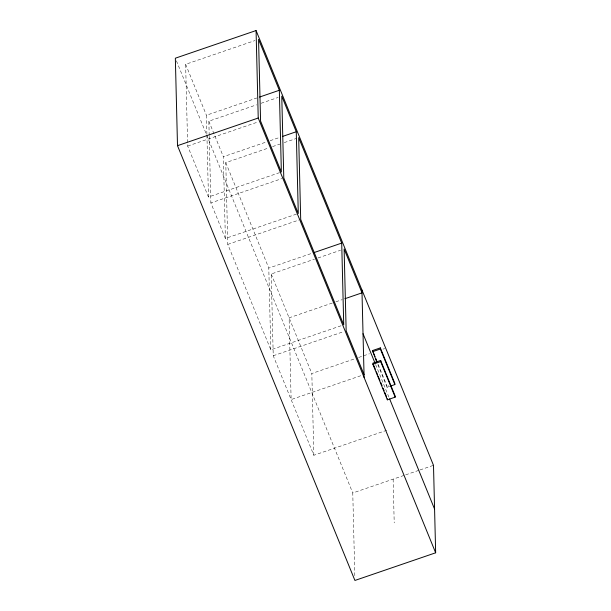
<?xml version="1.0" encoding="UTF-8"?>
<svg xmlns="http://www.w3.org/2000/svg" width="611" height="611" viewBox="0 0 611 611"><rect width="100%" height="100%" fill="white"/><g stroke="black" fill="none" stroke-linecap="round" stroke-linejoin="round"><path stroke-width="0.46" stroke-dasharray="3.06 2.29" d="M279.571 172.646L208.45 197.009L187.669 146.067L185.637 64.315L254.955 40.563M206.9 134.267L206.426 115.25L256.841 97.981M209.199 135.436L208.847 121.177L256.559 104.832M261.057 103.29L278.158 97.432M187.669 146.067L257.88 122.009M296.488 214.11L225.375 238.473L223.351 156.714L266.556 141.912M270.161 140.683L279.158 137.597M341.03 325.778L270.818 349.828L227.788 244.392L225.765 162.641L268.977 147.839M272.575 146.602L279.777 144.135M284.275 142.592L295.984 138.582M225.375 238.473L210.871 202.928L281.984 178.565M227.788 244.392L298.909 220.029M270.818 349.828L268.794 268.076L312 253.267M386.763 430.281L313.848 455.264L273.239 355.755L271.208 273.995L314.421 259.194M318.018 257.957L340.526 250.25M332.308 303.025L289.102 317.827L291.126 399.586L362.239 375.223M335.905 301.796L342.206 299.634M273.239 355.755L343.451 331.697M313.848 455.264L311.824 373.512L355.029 358.703M358.634 357.473L369.434 353.769M382.937 349.148L384.739 348.53M389.658 386.351L387.061 387.244L387.03 386.099L388.764 385.503M354.815 575.699L352.768 492.978L404.788 475.152M405.689 474.846L419.138 470.233M420.04 469.928L433.497 465.322M378.186 364.431L387.03 386.099M377.858 364.706L387.061 387.244M375.612 364.561L389.276 398.044M185.637 64.315L206.426 115.25M208.847 121.177L223.351 156.714M225.765 162.641L268.794 268.076M271.208 273.995L311.824 373.512M176.419 60.856L206.35 134.206M206.717 135.084L352.768 492.978M393.133 479.146L394.21 522.886M209.222 136.383L210.871 202.928M206.923 135.214L208.45 197.009"/><path stroke-width="0.92" d="M256.07 30.55L175.342 58.205L177.503 145.678L354.93 580.45L435.658 552.795L433.497 465.322L256.07 30.55L258.232 118.022L435.658 552.795M259.538 97.057L279.342 90.275L258.552 39.333L260.584 121.085L281.365 172.027L279.342 90.275M177.503 145.678L258.232 118.022M282.763 136.36L296.266 131.732L281.763 96.194L283.787 177.954L298.29 213.491L296.266 131.732M313.802 252.656L341.709 243.094L298.68 137.658L300.704 219.418L343.733 324.846L341.709 243.094M344.91 298.71L362.01 292.852L344.123 249.013L346.154 330.772L364.041 374.604M376.796 362.102L372.527 350.561L380.34 347.88L394.843 383.425L394.866 384.563L390.528 386.053M372.557 351.699L380.363 349.026L380.34 347.88M380.645 360.459L372.84 363.14L372.863 364.278L387.366 399.823L395.18 397.142L395.149 396.004L380.645 360.459L380.676 361.605L395.18 397.142M372.863 364.278L380.676 361.605M380.363 349.026L394.866 384.563M372.527 350.561L375.001 356.625M375.712 358.359L376.773 360.964M363.026 333.728L374.894 362.804M389.635 398.922L434.574 509.055M373.901 365.737L375.314 369.204M376.376 371.809L377.438 374.406M378.14 376.139L379.912 380.477M380.622 382.211L382.035 385.678M383.097 388.275L384.159 390.872M384.861 392.606L386.633 396.944M387.343 398.678L387.366 399.823M361.941 289.988L364.11 377.461"/></g></svg>
